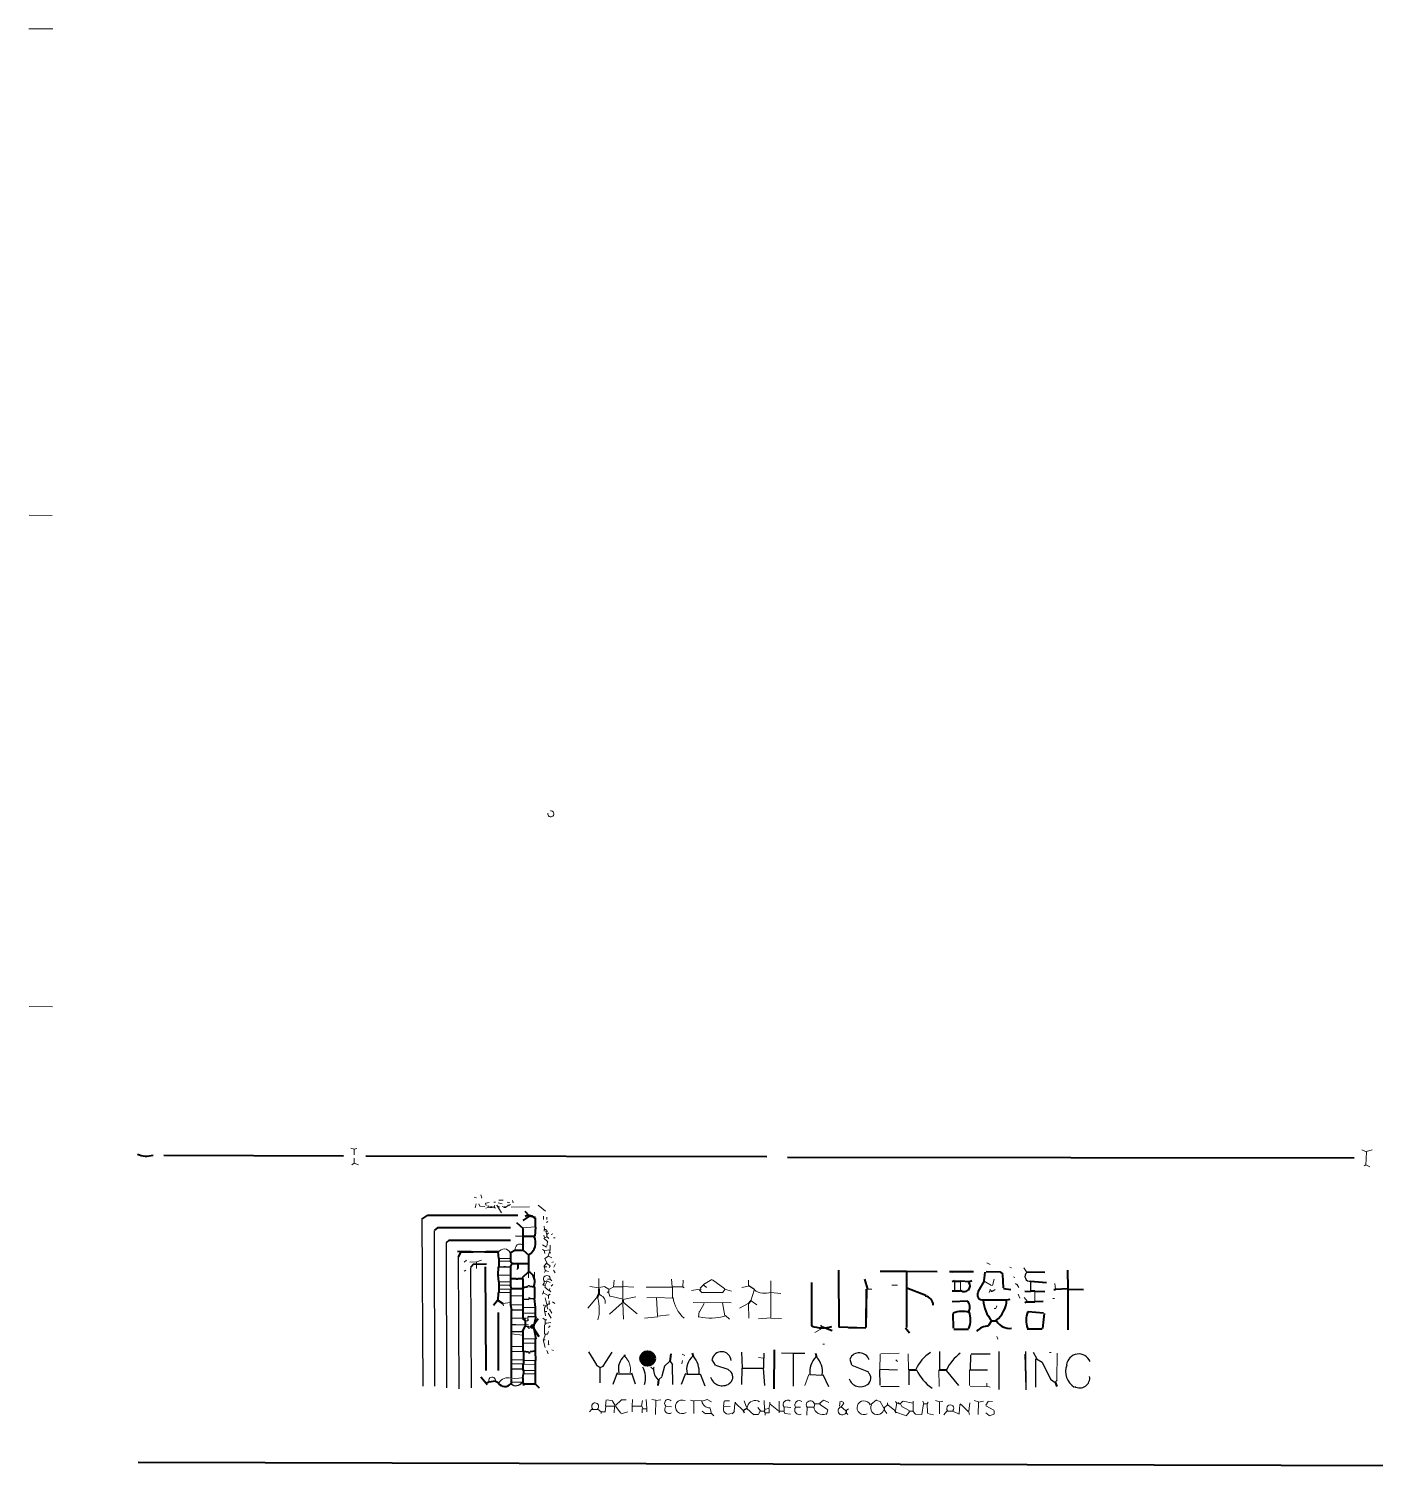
# Model space of a CAD drawing. Header units: millimetres. Extents: x -35814 to 127651, y -10134 to 104094.
# Drawn here: x -35788 to -8304, y -9944 to 19400 of the extents above; entities that cross this region are included whole.
import ezdxf

# ---------------------------------------------------------------- set-up
doc = ezdxf.new("R2010")
doc.units = ezdxf.units.MM
for name, color, linetype, lineweight in [('A_THIN', 8, 'CONTINUOUS', 15), ('FRAME', 8, 'CONTINUOUS', 80), ('FRAME_TEXT', 8, 'CONTINUOUS', 25)]:
    doc.layers.add(name, color=color, linetype=linetype, lineweight=lineweight)

msp = doc.modelspace()

# ---------------------------------------------------------------- hatches: boundary and pattern name
at = {"layer": 'FRAME'}
h = msp.add_hatch(color=7, dxfattribs=at)
h.dxf.hatch_style = 1
edge = h.paths.add_edge_path()
edge.add_arc((-23157, -7745), 138, 0, 360)

# ---------------------------------------------------------------- linework, layer by layer
at = {"layer": 'A_THIN', "lineweight": 15}
msp.add_arc((-25132, 3374), 61.7, 168.1067, 93.3678, dxfattribs=at)
at = {"layer": 'FRAME', "lineweight": 15}
for p, q in [((-35299, 19400), (-35788, 19399)), ((-35783, 9469), (-35310, 9465)), ((-35777, -558), (-35304, -565)), ((-25939, -4656), (-25567, -4649)), ((-25390, -4614), (-25240, -4735)), ((-26193, -5704), (-25957, -5704)), ((-26193, -5755), (-25957, -5755)), ((-25825, -5927), (-25805, -5908)), ((-25588, -6100), (-25589, -6077)), ((-26194, -6178), (-25957, -6178)), ((-26194, -6246), (-25957, -6246)), ((-26194, -6331), (-25957, -6331)), ((-26194, -6398), (-25957, -6398)), ((-25603, -6252), (-25569, -6252)), ((-25603, -6263), (-25569, -6263)), ((-26113, -6620), (-26097, -6671)), ((-25958, -6466), (-25704, -6466)), ((-25958, -6652), (-25705, -6652)), ((-25566, -6522), (-25596, -6544)), ((-25954, -6923), (-25627, -6923)), ((-25941, -7041), (-25655, -7063)), ((-25654, -6935), (-25654, -7089)), ((-25577, -6879), (-25607, -6901)), ((-25604, -6906), (-25604, -6940)), ((-25604, -6940), (-25604, -6974)), ((-25569, -6891), (-25602, -6909)), ((-25592, -6940), (-25592, -6974)), ((-25954, -7059), (-25591, -7059)), ((-25941, -7242), (-25706, -7266)), ((-25654, -7089), (-25654, -7093)), ((-25606, -7095), (-25573, -7135)), ((-25604, -7093), (-25570, -7093)), ((-25591, -7093), (-25591, -7093)), ((-25566, -7134), (-25550, -7094)), ((-25942, -7600), (-25706, -7600)), ((-25942, -7770), (-25689, -7770)), ((-25689, -7867), (-25453, -7873)), ((-25689, -7990), (-25453, -7990)), ((-25689, -8057), (-25453, -8057))]:
    msp.add_line(p, q, dxfattribs=at)
at = {"layer": 'FRAME', "lineweight": 40}
for p, q in [((-29365, -3615), (-33028, -3598)), ((-20721, -3625), (-28909, -3615)), ((-20299, -3632), (-8734, -3651)), ((-27649, -4816), (-27770, -4897)), ((-25804, -4826), (-27644, -4825)), ((-25833, -4971), (-25696, -5088)), ((-25582, -4845), (-25701, -4928)), ((-25665, -4736), (-25575, -4833)), ((-25583, -4834), (-25452, -4861)), ((-27444, -5075), (-27506, -5126)), ((-25956, -5078), (-27442, -5078)), ((-25703, -5095), (-25703, -5247)), ((-25703, -5247), (-25467, -5247)), ((-25703, -5247), (-25703, -5417)), ((-27209, -5328), (-27265, -5380)), ((-25956, -5332), (-27206, -5332)), ((-27037, -5551), (-26210, -5576)), ((-26210, -5560), (-26970, -5581)), ((-26213, -5569), (-26202, -5705)), ((-25855, -5535), (-25956, -5586)), ((-25855, -5535), (-25703, -5535)), ((-25703, -5417), (-25703, -5535)), ((-25699, -5531), (-25584, -5635)), ((-26978, -5581), (-27024, -5668)), ((-26193, -5704), (-26193, -5755)), ((-26193, -5755), (-26193, -5874)), ((-25927, -5804), (-25962, -5871)), ((-25957, -5586), (-25957, -5704)), ((-25957, -5704), (-25957, -5755)), ((-25955, -5754), (-25919, -5803)), ((-25923, -5806), (-25805, -5806)), ((-25805, -5806), (-25585, -5806)), ((-25805, -5806), (-25805, -5908)), ((-25585, -5806), (-25586, -5975)), ((-25585, -5637), (-25585, -5806)), ((-26449, -7990), (-26465, -5871)), ((-26205, -5873), (-26213, -6043)), ((-26213, -6043), (-26202, -6179)), ((-25957, -5874), (-25957, -6043)), ((-25957, -6043), (-25957, -6111)), ((-25957, -6111), (-25839, -6111)), ((-25957, -6111), (-25957, -6178)), ((-25805, -6111), (-25704, -6111)), ((-25597, -5981), (-25715, -6099)), ((-25704, -6111), (-25704, -6297)), ((-19257, -5942), (-19254, -7106)), ((-26205, -6398), (-26213, -6568)), ((-26194, -6178), (-26194, -6246)), ((-26194, -6246), (-26194, -6331)), ((-26194, -6331), (-26194, -6398)), ((-25961, -6247), (-25945, -6315)), ((-25957, -6398), (-25958, -6466)), ((-25957, -6178), (-25957, -6246)), ((-25957, -6331), (-25957, -6398)), ((-25941, -6314), (-25704, -6314)), ((-25704, -6314), (-25704, -6466)), ((-25599, -6278), (-25702, -6304)), ((-25570, -6270), (-25468, -6283)), ((-19812, -6196), (-19813, -7077)), ((-26219, -6561), (-26302, -6664)), ((-26208, -6562), (-26110, -6619)), ((-25958, -6466), (-25958, -6602)), ((-25958, -6602), (-25958, -6652)), ((-25958, -6652), (-25938, -6753)), ((-25704, -6534), (-25705, -6652)), ((-25705, -6652), (-25705, -6703)), ((-25705, -6703), (-25705, -6754)), ((-25704, -6466), (-25704, -6534)), ((-26197, -7990), (-26199, -6805)), ((-25941, -6754), (-25941, -6923)), ((-25941, -6923), (-25941, -7042)), ((-25941, -7042), (-25941, -7194)), ((-25709, -6927), (-25658, -6978)), ((-25705, -6754), (-25705, -6822)), ((-25705, -6822), (-25705, -6923)), ((-25654, -6974), (-25654, -7059)), ((-25393, -6935), (-25535, -7130)), ((-25439, -6892), (-25489, -7096)), ((-25941, -7194), (-25942, -7245)), ((-25942, -7245), (-25942, -7499)), ((-25661, -7089), (-25714, -7190)), ((-25705, -7194), (-25705, -7262)), ((-25705, -7262), (-25705, -7346)), ((-25654, -7059), (-25654, -7093)), ((-25533, -7050), (-25374, -7292)), ((-25942, -7499), (-25942, -7600)), ((-25942, -7600), (-25942, -7770)), ((-25705, -7499), (-25706, -7600)), ((-25705, -7346), (-25705, -7431)), ((-25705, -7431), (-25705, -7499)), ((-25689, -7600), (-25689, -7770)), ((-25688, -7597), (-25586, -7610)), ((-25453, -7597), (-25555, -7610)), ((-25454, -7600), (-25443, -7786)), ((-25942, -7770), (-25942, -7854)), ((-25942, -7854), (-25942, -7956)), ((-25706, -7854), (-25706, -7956)), ((-25689, -7787), (-25689, -7854)), ((-25453, -7787), (-25453, -7871)), ((-25453, -7871), (-25453, -7990)), ((-26559, -8115), (-26453, -8246)), ((-26264, -8208), (-26398, -8230)), ((-26263, -8209), (-26196, -8244)), ((-25942, -7956), (-25943, -8142)), ((-25943, -8159), (-25943, -8227)), ((-25709, -7957), (-25691, -7991)), ((-25698, -8056), (-25709, -8142)), ((-25706, -8142), (-25706, -8227)), ((-25689, -7990), (-25689, -8057)), ((-25453, -7990), (-25453, -8057)), ((-25453, -8057), (-25453, -8261)), ((-26452, -8245), (-26434, -8278)), ((-26399, -8225), (-26448, -8245)), ((-25943, -8227), (-25943, -8260)), ((-25709, -8228), (-25691, -8261)), ((-25689, -8260), (-25453, -8261)), ((-25689, -8260), (-25689, -8294)), ((-25453, -8261), (-25369, -8345)), ((-3660, -9944), (-33558, -9865))]:
    msp.add_line(p, q, dxfattribs=at)
at = {"layer": 'FRAME', "lineweight": 30}
for p, q in [((-27766, -4909), (-27747, -8311)), ((-27513, -5129), (-27505, -8311)), ((-25856, -5240), (-25703, -5250)), ((-27271, -5383), (-27259, -8345)), ((-27023, -5670), (-27012, -8362)), ((-26770, -5891), (-26758, -8345)), ((-26193, -5874), (-26092, -5874)), ((-26058, -5874), (-25957, -5874)), ((-25839, -6111), (-25805, -6111)), ((-25839, -6122), (-25805, -6122)), ((-25704, -6534), (-25603, -6534)), ((-25586, -6506), (-25552, -6506)), ((-25552, -6517), (-25468, -6517)), ((-25941, -6754), (-25705, -6754)), ((-25570, -6889), (-25452, -6889)), ((-25941, -7194), (-25705, -7194)), ((-25587, -7617), (-25554, -7617)), ((-25587, -7629), (-25554, -7629)), ((-25942, -7956), (-25706, -7956))]:
    msp.add_line(p, q, dxfattribs=at)
at = {"layer": 'FRAME', "lineweight": 20}
for p, q in [((-25450, -5054), (-25704, -5079)), ((-26092, -5868), (-26058, -5868)), ((-26210, -6043), (-25957, -6043)), ((-26092, -5879), (-26058, -5879)), ((-25586, -5992), (-25586, -6077)), ((-25958, -6598), (-26110, -6619)), ((-25705, -6703), (-25451, -6703)), ((-25941, -6923), (-25705, -6923)), ((-25705, -6822), (-25451, -6822)), ((-25654, -6974), (-25604, -6974)), ((-25654, -7093), (-25604, -7093)), ((-25553, -7093), (-25502, -7093)), ((-25942, -7499), (-25705, -7499)), ((-25705, -7346), (-25452, -7346)), ((-25705, -7431), (-25452, -7431)), ((-25942, -7854), (-25706, -7854)), ((-25689, -7787), (-25453, -7787)), ((-25707, -8137), (-25943, -8158)), ((-25943, -8227), (-25723, -8227))]:
    msp.add_line(p, q, dxfattribs=at)
at = {"layer": 'FRAME'}
msp.add_circle((-23157, -7745), 138, dxfattribs=at)
at = {"layer": 'FRAME', "lineweight": 40}
for centre, radius, start, end in [((-33388, -3164), 448, 246.1225, 287.7046), ((-25583, -4975), 153, 26.2395, 119.6569), ((-25726, -5382), 285, 298.9576, 27.4474), ((-25688, -6179), 230, 335.2801, 63.2692), ((-26072, -8162), 154, 213.2382, 322.8653)]:
    msp.add_arc(centre, radius, start, end, dxfattribs=at)
at = {"layer": 'FRAME', "lineweight": 20}
for centre, radius, start, end in [((-26084, -5644), 136, 24.6661, 149.2103), ((-25765, -5502), 94.1, 54.0908, 200.1345), ((-26013, -8337), 200, 70.0931, 152.8272)]:
    msp.add_arc(centre, radius, start, end, dxfattribs=at)
at = {"layer": 'FRAME', "lineweight": 15}
msp.add_arc((-26330, -8190), 66.7, 343.3456, 208.3941, dxfattribs=at)
at = {"layer": 'FRAME', "lineweight": 30}
msp.add_arc((-25843, -8158), 142, 225.5857, 330.2526, dxfattribs=at)
at = {"layer": 'FRAME_TEXT', "lineweight": 15}
for p, q in [((-29212, -3451), (-29145, -3469)), ((-29145, -3470), (-29145, -3588)), ((-29093, -3457), (-29144, -3473)), ((-8581, -3486), (-8481, -3523)), ((-8364, -3484), (-8482, -3519)), ((-29145, -3758), (-29197, -3790)), ((-29145, -3656), (-29145, -3757)), ((-29145, -3757), (-29061, -3792)), ((-8499, -3792), (-8533, -3810)), ((-8498, -3794), (-8414, -3829)), ((-8486, -3523), (-8496, -3795)), ((-26559, -4400), (-26543, -4468)), ((-26697, -4448), (-26646, -4464)), ((-26658, -4585), (-26678, -4669)), ((-26600, -4588), (-26583, -4633)), ((-26580, -4635), (-26479, -4639)), ((-26465, -4571), (-26449, -4622)), ((-26393, -4557), (-26461, -4574)), ((-26410, -4659), (-26461, -4675)), ((-26411, -4621), (-26411, -4655)), ((-26411, -4655), (-26378, -4655)), ((-26378, -4646), (-26327, -4646)), ((-26378, -4663), (-26327, -4663)), ((-26327, -4655), (-26293, -4655)), ((-26278, -4620), (-26296, -4653)), ((-26294, -4657), (-26261, -4675)), ((-26293, -4553), (-26259, -4553)), ((-26243, -4623), (-26176, -4657)), ((-26235, -4617), (-26142, -4768)), ((-26208, -4569), (-26125, -4589)), ((-26192, -4512), (-26107, -4512)), ((-26125, -4640), (-26092, -4658)), ((-26091, -4649), (-26057, -4649)), ((-26091, -4661), (-26057, -4661)), ((-26005, -4623), (-26054, -4659)), ((-26022, -4550), (-25971, -4566)), ((-26009, -4607), (-25992, -4624)), ((-25957, -4602), (-25990, -4619)), ((-25917, -4518), (-25901, -4569)), ((-25280, -4841), (-25281, -4909)), ((-25192, -4948), (-25223, -4970)), ((-25213, -4858), (-25213, -4909)), ((-25277, -5229), (-25261, -5280)), ((-25270, -5112), (-25270, -5146)), ((-25266, -5043), (-25258, -5111)), ((-25264, -5112), (-25230, -5112)), ((-25214, -5263), (-25263, -5283)), ((-25233, -5147), (-25217, -5215)), ((-25230, -5112), (-25230, -5146)), ((-25230, -5146), (-25196, -5146)), ((-25180, -5180), (-25213, -5214)), ((-25213, -5214), (-25213, -5264)), ((-25209, -5260), (-25175, -5294)), ((-25094, -5199), (-25128, -5216)), ((-25078, -5281), (-25045, -5281)), ((-25220, -5469), (-25301, -5422)), ((-25299, -5520), (-25266, -5538)), ((-25272, -5289), (-25195, -5364)), ((-25268, -5536), (-25252, -5604)), ((-25146, -5523), (-25264, -5539)), ((-25199, -5366), (-25217, -5450)), ((-25144, -5519), (-25162, -5586)), ((-25146, -5434), (-25146, -5518)), ((-26850, -5740), (-26899, -5776)), ((-26548, -5738), (-26650, -5769)), ((-25221, -5801), (-25272, -5868)), ((-25257, -5706), (-25210, -5804)), ((-25181, -5652), (-25256, -5700)), ((-25212, -5803), (-25145, -5855)), ((-25167, -5585), (-25183, -5653)), ((-25180, -5653), (-25113, -5689)), ((-25148, -5856), (-25166, -5889)), ((-25163, -5586), (-25129, -5586)), ((-25080, -5770), (-25114, -5787)), ((-25039, -5809), (-25070, -5878)), ((-16233, -5792), (-16166, -5826)), ((-26868, -5943), (-26901, -5961)), ((-25467, -5984), (-25468, -6280)), ((-25267, -5874), (-25249, -5942)), ((-25265, -5874), (-25214, -5874)), ((-25238, -5948), (-25264, -5987)), ((-25215, -6160), (-25264, -6180)), ((-25245, -5939), (-25228, -5956)), ((-25230, -5955), (-25179, -5971)), ((-25214, -6161), (-25147, -6196)), ((-25197, -6128), (-25147, -6128)), ((-25147, -6128), (-25113, -6162)), ((-25078, -5941), (-25046, -5993)), ((-22433, -6145), (-22437, -6281)), ((-16086, -6128), (-16118, -6251)), ((-15761, -5877), (-15728, -5895)), ((-15691, -6076), (-15658, -6094)), ((-25290, -6396), (-25302, -6432)), ((-25269, -6209), (-25297, -6243)), ((-25293, -6249), (-25248, -6249)), ((-25286, -6406), (-25185, -6458)), ((-25282, -6365), (-25282, -6399)), ((-25265, -6179), (-25265, -6212)), ((-25254, -6287), (-25171, -6356)), ((-25248, -6246), (-25248, -6280)), ((-25210, -6164), (-25244, -6231)), ((-25181, -6449), (-25181, -6517)), ((-25146, -6434), (-25180, -6452)), ((-25149, -6313), (-25167, -6346)), ((-25164, -6348), (-25130, -6382)), ((-25092, -6234), (-25126, -6267)), ((-22447, -6282), (-22413, -6300)), ((-22065, -6321), (-22086, -6352)), ((-22007, -6247), (-21956, -6298)), ((-18681, -6332), (-18580, -6332)), ((-18174, -6250), (-18056, -6250)), ((-16134, -6252), (-16284, -6163)), ((-16173, -6364), (-16185, -6399)), ((-16166, -6332), (-16166, -6366)), ((-16149, -6366), (-16115, -6366)), ((-16149, -6377), (-16115, -6377)), ((-16063, -6334), (-16112, -6370)), ((-15645, -6211), (-15625, -6231)), ((-15617, -6226), (-15581, -6293)), ((-15594, -6428), (-15562, -6513)), ((-25285, -6650), (-25266, -6669)), ((-25258, -6703), (-25258, -6788)), ((-25249, -6504), (-25215, -6640)), ((-25249, -6669), (-25215, -6669)), ((-25249, -6669), (-25249, -6703)), ((-25214, -6669), (-25196, -6737)), ((-25195, -6637), (-25213, -6670)), ((-25198, -6636), (-25164, -6636)), ((-25167, -6621), (-25150, -6638)), ((-25164, -6568), (-25164, -6619)), ((-25161, -6735), (-25110, -6820)), ((-25098, -6587), (-25049, -6622)), ((-16082, -6722), (-16048, -6722)), ((-16029, -6672), (-16050, -6721)), ((-14883, -6519), (-14849, -6519)), ((-25297, -6919), (-25248, -6955)), ((-25252, -6788), (-25238, -6874)), ((-25249, -6788), (-25215, -6788)), ((-25249, -6957), (-25215, -6957)), ((-25249, -6957), (-25249, -7025)), ((-25249, -7025), (-25215, -7025)), ((-25249, -7025), (-25249, -7059)), ((-25215, -7024), (-25133, -7010)), ((-25189, -6816), (-25127, -6921)), ((-25244, -7247), (-25285, -7363)), ((-25262, -7059), (-25262, -7245)), ((-25249, -7245), (-25199, -7245)), ((-25180, -7195), (-25200, -7244)), ((-25144, -7080), (-25177, -7114)), ((-16027, -7296), (-16011, -7347)), ((-25286, -7364), (-25248, -7519)), ((-25283, -7363), (-25249, -7363)), ((-25215, -7583), (-25183, -7652)), ((-25185, -7451), (-25168, -7468)), ((-25182, -7380), (-25182, -7448)), ((-25113, -7564), (-25080, -7582)), ((-19577, -7449), (-19543, -7449)), ((-14951, -7619), (-14918, -7619)), ((-22444, -7788), (-22460, -7856)), ((-22448, -7653), (-22396, -7685)), ((-20895, -7726), (-20793, -7740)), ((-18092, -7771), (-18058, -7805)), ((-16235, -8245), (-16235, -8313)), ((-24168, -8782), (-24102, -8834)), ((-24002, -8586), (-24017, -8716)), ((-24002, -8718), (-23833, -8718)), ((-23883, -8605), (-23985, -8588)), ((-23818, -8702), (-23879, -8603)), ((-23835, -8718), (-23838, -8853)), ((-23814, -8716), (-23702, -8862)), ((-23698, -8593), (-23811, -8706)), ((-23596, -8590), (-23697, -8586)), ((-23473, -8718), (-23473, -8836)), ((-23462, -8582), (-23469, -8717)), ((-23461, -8718), (-23276, -8718)), ((-23263, -8599), (-23279, -8717)), ((-23270, -8769), (-23268, -8854)), ((-23259, -8769), (-23174, -8769)), ((-23183, -8582), (-23171, -8768)), ((-23174, -8769), (-23175, -8836)), ((-23072, -8579), (-22988, -8597)), ((-22990, -8599), (-22997, -8887)), ((-22886, -8589), (-22988, -8603)), ((-22786, -8714), (-22667, -8730)), ((-22279, -8596), (-22211, -8612)), ((-22212, -8616), (-22212, -8870)), ((-22211, -8602), (-22043, -8610)), ((-22043, -8617), (-21942, -8583)), ((-21940, -8579), (-21855, -8630)), ((-21878, -8768), (-21854, -8870)), ((-21604, -8715), (-21469, -8726)), ((-21374, -8667), (-21389, -8819)), ((-21360, -8659), (-21203, -8806)), ((-21184, -8606), (-21145, -8723)), ((-21130, -8767), (-20987, -8896)), ((-20780, -8600), (-20771, -8786)), ((-20676, -8766), (-20761, -8780)), ((-20676, -8769), (-20676, -8854)), ((-20653, -8677), (-20482, -8814)), ((-20473, -8617), (-20473, -8803)), ((-20372, -8732), (-20236, -8747)), ((-20136, -8735), (-20034, -8735)), ((-19900, -8735), (-19905, -8904)), ((-19899, -8735), (-19764, -8735)), ((-19744, -8668), (-19760, -8736)), ((-19747, -8668), (-19629, -8668)), ((-19640, -8685), (-19486, -8783)), ((-19567, -8593), (-19638, -8658)), ((-19457, -8645), (-19558, -8594)), ((-19478, -8789), (-19502, -8884)), ((-19238, -8717), (-19225, -8615)), ((-19203, -8612), (-19152, -8645)), ((-19149, -8656), (-19200, -8724)), ((-18599, -8685), (-18488, -8591)), ((-18481, -8600), (-18413, -8623)), ((-18412, -8622), (-18333, -8755)), ((-18095, -8619), (-18078, -8652)), ((-18069, -8652), (-18095, -8806)), ((-18061, -8659), (-18026, -8670)), ((-18052, -8641), (-18021, -8662)), ((-18025, -8668), (-17991, -8668)), ((-17945, -8613), (-17995, -8664)), ((-17740, -8658), (-17940, -8613)), ((-17738, -8617), (-17738, -8651)), ((-17738, -8651), (-17738, -8820)), ((-17523, -8667), (-17560, -8884)), ((-17537, -8618), (-17517, -8667)), ((-17519, -8668), (-17451, -8668)), ((-17453, -8668), (-17447, -8854)), ((-17432, -8636), (-17449, -8669)), ((-17283, -8602), (-17197, -8632)), ((-17131, -8614), (-17199, -8630)), ((-17198, -8634), (-17198, -8871)), ((-16784, -8685), (-16796, -8871)), ((-16756, -8682), (-16612, -8826)), ((-16577, -8651), (-16601, -8821)), ((-16490, -8603), (-16404, -8632)), ((-16405, -8634), (-16408, -8888)), ((-16303, -8617), (-16404, -8637)), ((-16207, -8620), (-16253, -8699)), ((-16250, -8708), (-16088, -8800)), ((-16116, -8624), (-16201, -8615)), ((-24103, -8836), (-24019, -8836)), ((-24103, -8836), (-24103, -8870)), ((-23693, -8874), (-23559, -8832)), ((-22045, -8822), (-21978, -8873)), ((-21976, -8870), (-21858, -8870)), ((-21854, -8866), (-21803, -8917)), ((-21381, -8824), (-21432, -8874)), ((-20980, -8889), (-20895, -8885)), ((-20893, -8883), (-20859, -8821)), ((-20760, -8854), (-20676, -8854)), ((-20760, -8854), (-20760, -8904)), ((-20473, -8820), (-20372, -8820)), ((-20375, -8821), (-20358, -8866)), ((-20355, -8868), (-20238, -8879)), ((-17891, -8906), (-18089, -8842)), ((-17811, -8830), (-17880, -8913)), ((-17823, -8820), (-17738, -8820)), ((-17690, -8879), (-17740, -8822)), ((-17570, -8888), (-17688, -8882)), ((-17443, -8869), (-17318, -8895)), ((-17048, -8819), (-17109, -8892)), ((-16914, -8825), (-16798, -8882)), ((-16188, -8908), (-16254, -8856)), ((-16086, -8882), (-16183, -8912)), ((-16086, -8804), (-16086, -8871))]:
    msp.add_line(p, q, dxfattribs=at)
at = {"layer": 'FRAME_TEXT', "lineweight": 40}
for p, q in [((-25451, -4875), (-25449, -5061)), ((-25446, -5062), (-25459, -5248)), ((-26720, -5826), (-26771, -5888)), ((-26448, -5819), (-26717, -5825)), ((-18730, -6123), (-18669, -6328)), ((-18410, -5960), (-17870, -5964)), ((-17870, -5977), (-17871, -6315)), ((-17870, -5961), (-17246, -5969)), ((-16993, -5967), (-16503, -5968)), ((-16892, -6159), (-16943, -6176)), ((-16941, -5972), (-16571, -5964)), ((-16773, -6160), (-16587, -6169)), ((-16537, -6161), (-16587, -6182)), ((-16286, -6161), (-16415, -6385)), ((-16290, -6162), (-16268, -5980)), ((-16249, -5971), (-15963, -5974)), ((-15959, -5973), (-15908, -6024)), ((-15916, -6028), (-15901, -6299)), ((-15422, -5974), (-15051, -5982)), ((-14583, -5943), (-14576, -6316)), ((-25468, -6280), (-25468, -6517)), ((-24159, -6429), (-24191, -6515)), ((-24151, -6314), (-24151, -6433)), ((-18686, -6332), (-18704, -7111)), ((-18693, -6332), (-18701, -7111)), ((-17870, -6315), (-17874, -7111)), ((-17865, -6301), (-17479, -6453)), ((-16942, -6366), (-16892, -6366)), ((-16892, -6366), (-16773, -6366)), ((-16891, -6163), (-16773, -6163)), ((-15892, -6315), (-15745, -6339)), ((-15457, -6370), (-15339, -6378)), ((-15338, -6164), (-15017, -6191)), ((-15338, -6366), (-15254, -6366)), ((-15254, -6369), (-15052, -6379)), ((-14866, -6333), (-14832, -6333)), ((-14578, -6325), (-14832, -6336)), ((-14579, -6333), (-14578, -7162)), ((-14578, -6330), (-14258, -6339)), ((-25472, -6518), (-25450, -6703)), ((-25451, -6703), (-25451, -6822)), ((-23662, -6551), (-23662, -6602)), ((-21050, -6565), (-21103, -6631)), ((-16942, -6583), (-16622, -6567)), ((-16301, -6548), (-15828, -6545)), ((-15760, -6537), (-15828, -6555)), ((-15407, -6585), (-15456, -6605)), ((-15406, -6586), (-15254, -6586)), ((-15085, -6579), (-15254, -6589)), ((-25451, -6822), (-25452, -6889)), ((-16927, -6823), (-16922, -7128)), ((-16135, -6974), (-16199, -7072)), ((-16132, -6976), (-16031, -6976)), ((-15389, -6788), (-15074, -6815)), ((-15064, -6824), (-15093, -7129)), ((-25483, -7089), (-25440, -7344)), ((-19588, -7096), (-19389, -7173)), ((-18705, -7128), (-19256, -7103)), ((-18705, -7126), (-19053, -7117)), ((-17890, -7116), (-17813, -7219)), ((-16909, -7142), (-16605, -7142)), ((-15103, -7143), (-15407, -7143)), ((-25452, -7346), (-25452, -7431)), ((-25452, -7431), (-25452, -7600)), ((-20575, -7567), (-20582, -8363)), ((-23629, -7668), (-23629, -7702)), ((-22680, -7652), (-22701, -7804)), ((-22244, -7634), (-22226, -7702)), ((-19727, -7635), (-19709, -7719)), ((-22934, -8177), (-22947, -8296)), ((-17822, -7974), (-17670, -7974)), ((-17197, -7974), (-17045, -7974)), ((-14835, -8229), (-14803, -8314))]:
    msp.add_line(p, q, dxfattribs=at)
at = {"layer": 'FRAME_TEXT', "lineweight": 20}
for p, q in [((-26649, -5769), (-26785, -5780)), ((-26649, -5772), (-26649, -5907)), ((-24151, -6111), (-24151, -6297)), ((-23836, -6144), (-23851, -6280)), ((-23661, -6162), (-23661, -6280)), ((-22668, -6128), (-22658, -6281)), ((-22014, -6235), (-21845, -6133)), ((-21834, -6139), (-21577, -6321)), ((-21095, -6145), (-21095, -6264)), ((-15475, -5894), (-15420, -5976)), ((-24335, -6272), (-24149, -6303)), ((-24151, -6297), (-24033, -6277)), ((-24032, -6278), (-23948, -6330)), ((-23950, -6379), (-23983, -6397)), ((-23955, -6384), (-23925, -6481)), ((-23948, -6331), (-23948, -6382)), ((-23847, -6280), (-23947, -6333)), ((-23847, -6280), (-23661, -6280)), ((-23661, -6280), (-23662, -6551)), ((-23661, -6277), (-23441, -6288)), ((-23189, -6287), (-22648, -6291)), ((-22648, -6297), (-22649, -6501)), ((-22648, -6280), (-22446, -6281)), ((-22092, -6327), (-22261, -6359)), ((-22045, -6403), (-22095, -6352)), ((-22016, -6238), (-22083, -6306)), ((-21636, -6399), (-22041, -6399)), ((-21578, -6337), (-21629, -6404)), ((-21584, -6330), (-21447, -6373)), ((-21094, -6269), (-21231, -6292)), ((-20982, -6347), (-21051, -6567)), ((-20639, -6399), (-20640, -6907)), ((-20639, -6162), (-20639, -6399)), ((-20639, -6395), (-20437, -6417)), ((-16773, -6163), (-16773, -6366)), ((-15254, -6366), (-15254, -6586)), ((-14844, -6213), (-14828, -6332)), ((-24200, -6504), (-24377, -6715)), ((-23673, -6607), (-23934, -6837)), ((-23913, -6470), (-23658, -6536)), ((-23394, -6487), (-23664, -6538)), ((-23662, -6619), (-23651, -6941)), ((-23655, -6594), (-23371, -6834)), ((-23172, -6503), (-22969, -6500)), ((-22974, -6501), (-22953, -6873)), ((-22969, -6498), (-22649, -6513)), ((-22227, -6600), (-22007, -6608)), ((-22000, -6623), (-22095, -6793)), ((-21619, -6600), (-22007, -6607)), ((-21631, -6605), (-21577, -6875)), ((-21619, -6601), (-21450, -6609)), ((-21103, -6621), (-21284, -6716)), ((-21098, -6636), (-21091, -6924)), ((-21046, -6570), (-20924, -6649)), ((-15472, -6500), (-15402, -6583)), ((-22951, -6891), (-23223, -6922)), ((-22715, -6851), (-22952, -6880)), ((-22107, -6788), (-22120, -6900)), ((-20639, -6916), (-20894, -6933)), ((-20640, -6918), (-20421, -6926)), ((-19587, -7122), (-19744, -7214)), ((-23023, -7921), (-23041, -7955)), ((-18410, -7658), (-18415, -7974)), ((-18024, -7633), (-18396, -7642)), ((-17841, -7652), (-17833, -7974)), ((-14797, -7636), (-14801, -8178)), ((-23090, -7924), (-23041, -7960)), ((-19865, -8069), (-19948, -8296)), ((-17209, -7974), (-17203, -8313)), ((-16585, -7974), (-16588, -8296)), ((-14798, -8179), (-14832, -8230)), ((-16573, -8309), (-16235, -8315)), ((-16235, -8311), (-16167, -8329)), ((-24293, -8781), (-24343, -8832)), ((-24289, -8785), (-24171, -8785)), ((-24009, -8717), (-24022, -8836)), ((-23277, -8719), (-23257, -8768)), ((-21594, -8616), (-21608, -8718)), ((-21486, -8610), (-21587, -8606)), ((-20905, -8747), (-20854, -8814)), ((-20758, -8787), (-20775, -8821)), ((-20664, -8683), (-20679, -8768)), ((-20659, -8634), (-20659, -8684)), ((-20372, -8735), (-20372, -8820)), ((-19214, -8727), (-19111, -8810)), ((-19054, -8771), (-19103, -8807)), ((-18264, -8699), (-18331, -8751)), ((-18323, -8799), (-18277, -8870)), ((-18262, -8651), (-18262, -8702)), ((-18255, -8693), (-18111, -8805)), ((-17996, -8670), (-17962, -8738)), ((-17955, -8730), (-17815, -8805)), ((-16779, -8671), (-16762, -8688)), ((-20862, -8820), (-20777, -8820)), ((-20775, -8819), (-20758, -8852)), ((-20473, -8820), (-20473, -8854)), ((-19106, -8854), (-19072, -8888)), ((-17046, -8820), (-16911, -8820)), ((-16606, -8820), (-16588, -8888))]:
    msp.add_line(p, q, dxfattribs=at)
at = {"layer": 'FRAME_TEXT', "lineweight": 30}
for p, q in [((-21089, -6255), (-20967, -6333)), ((-16891, -6163), (-16892, -6366)), ((-15338, -6163), (-15338, -6366)), ((-21565, -6869), (-21483, -6939)), ((-19631, -7062), (-19595, -7112)), ((-24362, -7611), (-24202, -7871)), ((-23890, -7613), (-24070, -7904)), ((-21238, -7618), (-21229, -7939)), ((-20573, -7584), (-20574, -8261)), ((-20421, -7629), (-20185, -7637)), ((-17201, -7602), (-17196, -7974)), ((-15986, -7602), (-15989, -8380)), ((-15445, -7602), (-15438, -8381)), ((-15288, -7618), (-15212, -7748)), ((-24206, -7876), (-24123, -7929)), ((-24132, -7922), (-24129, -8244)), ((-24067, -7908), (-24118, -7925)), ((-22813, -7904), (-22866, -8108)), ((-22704, -7800), (-22812, -7901)), ((-22699, -7802), (-22647, -7869)), ((-22652, -7872), (-22647, -8278)), ((-21845, -7774), (-21781, -7883)), ((-21774, -7882), (-21520, -7965)), ((-20793, -7737), (-20788, -7939)), ((-20786, -7635), (-20782, -7736)), ((-20184, -7635), (-20188, -8312)), ((-20185, -7635), (-19949, -7635)), ((-19027, -7755), (-18998, -7875)), ((-18989, -7878), (-18646, -8016)), ((-16568, -7669), (-16574, -7974)), ((-16167, -7654), (-16555, -7654)), ((-15456, -7653), (-15435, -8347)), ((-15237, -7754), (-15238, -8330)), ((-15220, -7751), (-15101, -7817)), ((-15102, -7821), (-14933, -8163)), ((-23778, -8036), (-23868, -8277)), ((-23765, -8055), (-23494, -8055)), ((-23488, -8039), (-23409, -8260)), ((-22861, -8112), (-22933, -8181)), ((-22382, -8051), (-22470, -8276)), ((-22363, -8063), (-22093, -8061)), ((-22085, -8054), (-21987, -8300)), ((-21518, -7961), (-21451, -8024)), ((-21235, -7940), (-21237, -8278)), ((-21232, -7940), (-20793, -7940)), ((-20797, -7940), (-20773, -8295)), ((-19848, -8073), (-19595, -8081)), ((-19579, -8068), (-19465, -8315)), ((-18423, -7974), (-18416, -8290)), ((-18412, -7961), (-18058, -7974)), ((-17822, -7974), (-17822, -8279)), ((-17060, -7986), (-16809, -8295)), ((-16573, -7974), (-16218, -7974)), ((-14933, -8166), (-14837, -8233)), ((-18397, -8306), (-18025, -8315)), ((-21368, -8634), (-21368, -8667)), ((-21132, -8768), (-21199, -8804)), ((-21132, -8718), (-21132, -8769)), ((-18329, -8753), (-18329, -8803)), ((-21203, -8804), (-21187, -8855)), ((-19106, -8803), (-19106, -8854)), ((-18111, -8804), (-18091, -8853))]:
    msp.add_line(p, q, dxfattribs=at)
at = {"layer": 'FRAME_TEXT', "lineweight": 15}
for centre, radius, start, end in [((-25211, -6121), 70.6, 353.7563, 227.047), ((-24227, -8720), 71, 310.7441, 226.9895), ((-22736, -8655), 73.8, 39.0172, 231.6907), ((-22451, -8731), 139, 65.2111, 305.2496), ((-21890, -8593), 159, 188.6775, 273.0992), ((-21505, -8774), 106, 150.7916, 305.5775), ((-20963, -8764), 162, 56.958, 164.7712), ((-20302, -8682), 88.2, 51.7061, 217.0644), ((-20058, -8796), 95.5, 141.8566, 293.9642), ((-20064, -8693), 88.4, 50.4212, 210.2701), ((-19834, -8690), 84.3, 14.1192, 215.1361), ((-19586, -8705), 182, 189.5363, 293.0402), ((-19185, -8812), 85.4, 112.7621, 331.8768), ((-18742, -8749), 140, 24.1959, 298.876), ((-18468, -8754), 135, 152.2018, 340.4055), ((-16979, -8761), 71.2, 318.562, 221.5958)]:
    msp.add_arc(centre, radius, start, end, dxfattribs=at)
at = {"layer": 'FRAME_TEXT', "lineweight": 30}
for centre, radius, start, end in [((-15355, -6068), 99.5, 126.5357, 279.8727), ((-21648, -7802), 197, 4.3623, 170.5489), ((-18835, -7839), 211, 18.7055, 155.2569), ((-16999, -8251), 735, 121.2375, 157.5721), ((-23390, -7963), 364, 132.4927, 191.6488), ((-23640, -8132), 442, 341.3974, 28.8032), ((-21985, -7973), 375, 131.9468, 192.6973), ((-22608, -8026), 506, 356.3993, 40.373), ((-19415, -8016), 431, 135.1064, 187.8063), ((-20017, -8013), 429, 351.6717, 43.9057), ((-16251, -8354), 887, 126.1189, 154.4668), ((-14248, -8009), 376, 159.6307, 237.956), ((-14356, -7901), 250, 22.4448, 173.8056), ((-22780, -7979), 254, 175.0639, 231.484), ((-21632, -8049), 252, 197.5702, 304.5763), ((-21587, -8124), 169, 306.3689, 36.2833), ((-18812, -8070), 250, 201.6945, 304.9254), ((-18762, -8146), 161, 305.8116, 47.2521), ((-16827, -7573), 935, 205.4648, 235.9769), ((-14333, -8142), 202, 238.3174, 9.404)]:
    msp.add_arc(centre, radius, start, end, dxfattribs=at)
at = {"layer": 'FRAME_TEXT', "lineweight": 20}
for centre, radius, start, end in [((-24190, -6605), 171, 355.4398, 77.3502), ((-20762, -6020), 393, 236.7076, 287.8668), ((-24947, -6745), 805, 344.7656, 16.6458), ((-21969, -6415), 672, 187.1954, 228.934), ((-21875, -5879), 1040, 257.1166, 287.1196), ((-23863, -7966), 356, 348.567, 48.5317), ((-22720, -8780), 88, 136.4944, 305.5933)]:
    msp.add_arc(centre, radius, start, end, dxfattribs=at)
at = {"layer": 'FRAME_TEXT', "lineweight": 40}
for centre, radius, start, end in [((-16691, -6263), 116, 231.3493, 38.7252), ((-16320, -6442), 106, 149.3064, 279.9156), ((-17514, -6660), 189, 2.0667, 80.9264), ((-16806, -6698), 226, 337.4106, 33.7567), ((-15633, -6524), 672, 182.4693, 222.1228), ((-16393, -6523), 566, 308.6579, 357.0511), ((-16731, -7299), 516, 74.3092, 111.6672), ((-17038, -6955), 472, 338.2298, 20.2525), ((-15761, -6805), 324, 212.3441, 275.6708), ((-14949, -6970), 482, 157.7211, 199.056), ((-19583, -6434), 685, 250.7058, 285.8249), ((-16208, -7381), 299, 88.4616, 140.8968)]:
    msp.add_arc(centre, radius, start, end, dxfattribs=at)

doc.saveas('drawing.dxf')
